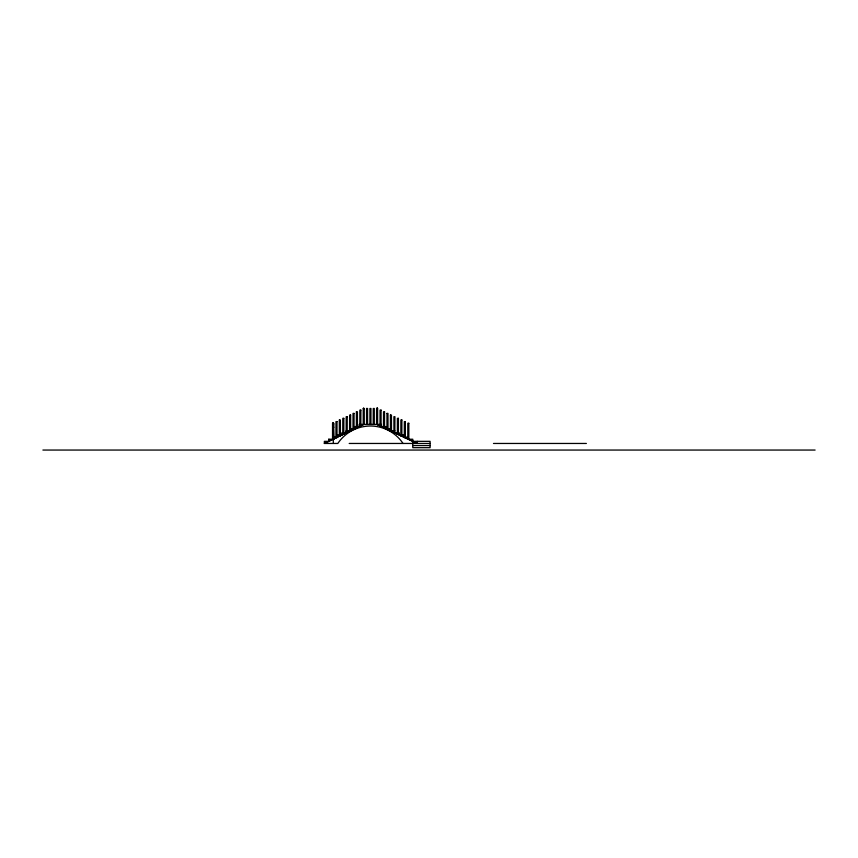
<?xml version="1.0" encoding="UTF-8"?>
<svg xmlns="http://www.w3.org/2000/svg" width="858" height="858" viewBox="0 0 858 858"><rect width="100%" height="100%" fill="white"/><g stroke="black" fill="none" stroke-linecap="round" stroke-linejoin="round"><path stroke-width="1.29" d="M332.797 439.457L333.322 422.779L333.859 439.232L328.711 439.232L328.711 441.344M376.876 408.923L377.295 408.033M363.556 424.442L324.356 443.457L324.356 441.344L329.204 441.344M363.749 424.442L324.356 443.457L337.816 443.457A39.211 39.211 0 0 1 403.024 443.457M363.266 408.472L364.242 408.472L364.285 424.442M366.591 408.472L367.578 408.472L367.61 424.442M377.574 408.472L376.598 408.472L376.555 424.442M381.038 410.113L380.062 410.113L380.019 426.094L381.038 426.094M356.445 411.765L357.421 411.765L357.464 427.734L356.445 427.734M387.001 413.406L387.977 413.406L388.02 429.375L387.001 429.375M350.6 415.047L349.624 415.047L349.581 431.016L350.6 431.016M390.465 415.047L391.452 415.047L391.484 431.016L390.465 431.016M343.779 418.329L342.803 418.329L342.76 434.298L343.779 434.298M339.393 419.97L340.369 419.97L340.411 435.939L339.393 435.939M336.969 421.61L335.982 421.61L335.95 437.591L336.969 437.591M405.319 421.61L404.343 421.61L404.3 437.591L405.319 437.591M332.572 423.262L333.848 423.348L332.797 423.305M408.794 423.262L407.807 423.262L407.775 439.232L412.784 439.232L412.784 447.672L430.105 447.672L430.105 441.344L412.784 441.344M332.84 424.667L333.816 424.667M332.84 426.072L333.816 426.072M332.84 427.477L333.816 427.477M350.482 428.668L354.847 428.668L354.847 426.555L359.202 426.555L359.202 424.442L381.37 424.442L381.37 426.555L385.864 426.555L385.864 428.668L390.347 428.668M350.482 430.78L346.128 430.78L346.128 432.893L341.774 432.893L341.774 435.006L337.419 435.006L337.419 437.119L333.065 437.119L333.065 439.232M390.347 430.78L394.841 430.78M394.916 432.657L393.94 432.657L393.897 416.688L394.916 416.688L394.841 432.893L399.324 432.893L399.324 435.006L403.818 435.006L403.818 437.119L408.301 437.119L408.301 439.232M349.195 443.457L430.105 443.457M493.479 443.457L586.368 443.457M412.784 445.57L430.105 445.57M42.9 450.053L815.1 450.053M376.887 424.442L417.278 443.457L417.278 441.344M377.08 424.442L417.278 443.457M363.535 408.033L363.964 408.912M408.826 423.262L408.826 439.232M405.362 421.61L405.362 437.591M390.433 415.047L390.433 431.016M386.958 413.406L386.958 429.375M381.081 410.113L381.081 426.094M377.617 408.472L377.617 424.442M377.08 407.979L377.08 408.966M374.281 424.442L374.281 408.472L373.262 408.472L373.219 424.442M370.946 424.442L370.946 408.472L369.927 408.472L369.895 424.442M366.559 408.472L366.559 424.442M363.224 408.472L363.224 424.442M356.402 411.765L356.402 427.734M350.643 415.047L350.643 431.016M343.822 418.329L343.822 434.298M339.35 419.97L339.35 435.939M337.001 421.61L337.001 437.591M333.59 423.262L333.59 439.232M333.322 439.232L333.322 443.457M332.539 423.262L332.539 439.232M328.839 439.232L328.839 441.344M360.832 410.113L359.856 410.113L359.813 426.094L360.832 426.094L360.875 410.113M384.513 411.765L383.526 411.765L383.494 427.734L384.513 427.734L384.545 411.765M354.011 413.406L353.035 413.406L352.992 429.375L354.011 429.375L354.054 413.406M347.19 416.688L346.214 416.688L346.171 432.657L347.19 432.657L347.233 416.688M398.391 418.329L397.404 418.329L397.372 434.298L398.391 434.298L398.423 418.329M401.855 419.97L400.868 419.97L400.836 435.939L401.855 435.939L401.887 419.97"/></g></svg>
